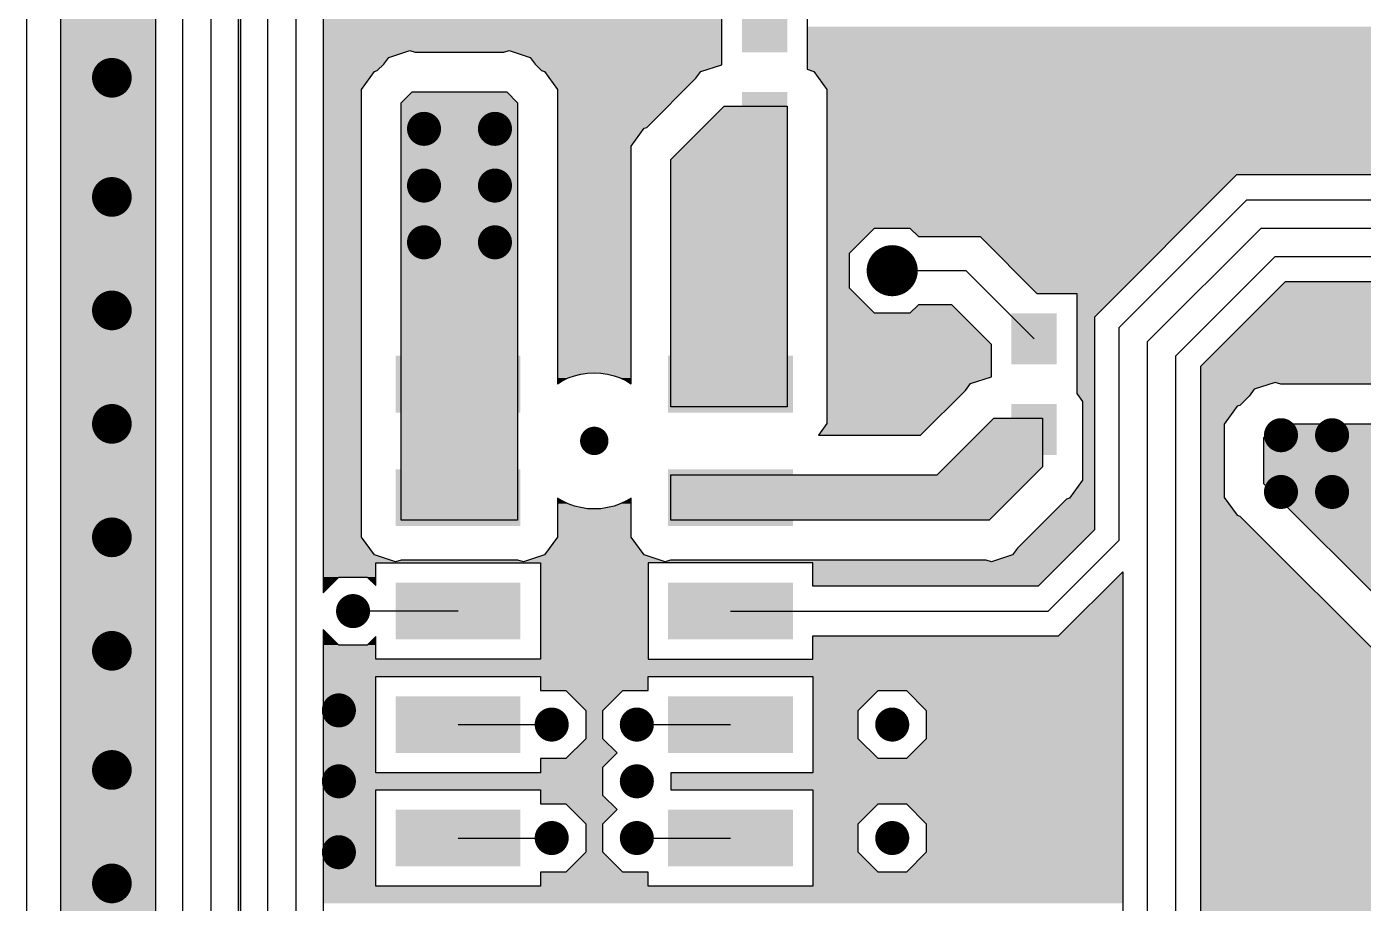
# Model space of a CAD drawing. Extents: x 295 to 953, y 10 to 290.
# Drawn here: x 552.48 to 599.58, y 181.7 to 212.6 of the extents above; entities that cross this region are included whole.
import ezdxf

# ---------------------------------------------------------------- set-up
doc = ezdxf.new("R2010")
doc.units = 0
doc.header["$LTSCALE"] = 5
doc.header["$MEASUREMENT"] = 0
doc.layers.get('0').update_dxf_attribs({"linetype": 'CONTINUOUS', "lineweight": 25})
doc.layers.add('19_SOLD_GBR', color=10, linetype='CONTINUOUS')

msp = doc.modelspace()

# ---------------------------------------------------------------- linework, layer by layer
for points, const_width in [([(555.828, 210.8, -1), (555.128, 210.8, -1)], 0.7), ([(566.778, 209, -1), (566.178, 209, -1)], 0.6), ([(569.278, 209, -1), (568.678, 209, -1)], 0.6), ([(555.828, 206.6, -1), (555.128, 206.6, -1)], 0.7), ([(566.778, 207, -1), (566.178, 207, -1)], 0.6), ([(569.278, 207, -1), (568.678, 207, -1)], 0.6), ([(566.778, 205, -1), (566.178, 205, -1)], 0.6), ([(569.278, 205, -1), (568.678, 205, -1)], 0.6), ([(583.428, 204, -1), (582.528, 204, -1)], 0.9), ([(555.828, 202.6, -1), (555.128, 202.6, -1)], 0.7), ([(555.828, 198.6, -1), (555.128, 198.6, -1)], 0.7), ([(596.978, 198.2, -1), (596.378, 198.2, -1)], 0.6), ([(598.778, 198.2, -1), (598.178, 198.2, -1)], 0.6), ([(572.728, 198, -1), (572.228, 198, -1)], 0.5), ([(596.978, 196.2, -1), (596.378, 196.2, -1)], 0.6), ([(598.778, 196.2, -1), (598.178, 196.2, -1)], 0.6), ([(555.828, 194.6, -1), (555.128, 194.6, -1)], 0.7), ([(564.278, 192, -1), (563.678, 192, -1)], 0.6), ([(555.828, 190.6, -1), (555.128, 190.6, -1)], 0.7), ([(563.778, 188.5, -1), (563.178, 188.5, -1)], 0.6), ([(571.278, 188, -1), (570.678, 188, -1)], 0.6), ([(574.278, 188, -1), (573.678, 188, -1)], 0.6), ([(583.278, 188, -1), (582.678, 188, -1)], 0.6), ([(555.828, 186.4, -1), (555.128, 186.4, -1)], 0.7), ([(563.778, 186, -1), (563.178, 186, -1)], 0.6), ([(574.278, 186, -1), (573.678, 186, -1)], 0.6), ([(571.278, 184, -1), (570.678, 184, -1)], 0.6), ([(574.278, 184, -1), (573.678, 184, -1)], 0.6), ([(583.278, 184, -1), (582.678, 184, -1)], 0.6), ([(563.778, 183.5, -1), (563.178, 183.5, -1)], 0.6), ([(555.828, 182.4, -1), (555.128, 182.4, -1)], 0.7)]:
    msp.add_lwpolyline(points, format="xyb", close=True, dxfattribs=dict(const_width=const_width))
for points in [[(577.678, 213.5), (577.678, 211.7), (579.278, 213.5), (579.278, 211.7)], [(577.678, 210.3), (577.678, 208.5), (579.278, 210.3), (579.278, 208.5)], [(587.178, 202.5), (587.178, 200.7), (588.778, 202.5), (588.778, 200.7)], [(565.478, 201), (565.478, 199), (569.878, 201), (569.878, 199)], [(575.078, 201), (575.078, 199), (579.478, 201), (579.478, 199)], [(587.178, 199.3), (587.178, 197.5), (588.778, 199.3), (588.778, 197.5)], [(565.478, 197), (565.478, 195), (569.878, 197), (569.878, 195)], [(575.078, 197), (575.078, 195), (579.478, 197), (579.478, 195)], [(565.478, 193), (565.478, 191), (569.878, 193), (569.878, 191)], [(575.078, 193), (575.078, 191), (579.478, 193), (579.478, 191)], [(565.478, 189), (565.478, 187), (569.878, 189), (569.878, 187)], [(575.078, 189), (575.078, 187), (579.478, 189), (579.478, 187)], [(565.478, 185), (565.478, 183), (569.878, 185), (569.878, 183)], [(575.078, 185), (575.078, 183), (579.478, 185), (579.478, 183)]]:
    msp.add_solid(points)
at = {"layer": '19_SOLD_GBR', "color": 7}
for p, q in [((552.478, 85), (552.478, 255)), ((553.678, 162.2), (553.678, 239.8)), ((557.028, 168.606), (557.028, 226.394)), ((557.978, 169), (557.978, 226)), ((558.978, 169.5), (558.978, 225.5)), ((559.928, 225.106), (559.928, 169.894)), ((560.028, 173.606), (560.028, 224.894)), ((560.978, 174), (560.978, 224.5)), ((561.978, 175), (561.978, 224)), ((562.928, 223.606), (562.928, 192.648)), ((576.978, 211.262), (576.978, 214.2)), ((579.978, 214.2), (579.978, 211.1)), ((565.062, 211.282), (565.236, 211.52)), ((565.236, 211.52), (565.978, 211.762)), ((565.978, 211.762), (566.168, 211.7)), ((566.168, 211.7), (569.288, 211.7)), ((569.288, 211.7), (569.478, 211.762)), ((569.478, 211.762), (570.22, 211.52)), ((570.22, 211.52), (570.392, 211.282)), ((564.278, 210.39), (564.736, 211.02)), ((564.736, 211.02), (564.832, 211.052)), ((564.832, 211.052), (565.062, 211.282)), ((570.392, 211.282), (570.622, 211.052)), ((570.622, 211.052), (570.72, 211.02)), ((570.72, 211.02), (571.178, 210.39)), ((576.062, 210.782), (576.236, 211.02)), ((576.236, 211.02), (576.978, 211.262)), ((579.978, 211.1), (580.22, 211.02)), ((580.22, 211.02), (580.678, 210.39)), ((574.332, 209.052), (576.062, 210.782)), ((564.278, 194.61), (564.278, 210.39)), ((565.678, 209.918), (566.06, 210.3)), ((566.06, 210.3), (569.396, 210.3)), ((569.396, 210.3), (569.778, 209.918)), ((571.178, 210.39), (571.178, 200.016)), ((580.678, 210.39), (580.678, 198.61)), ((565.678, 195.2), (565.678, 209.918)), ((569.778, 209.918), (569.778, 195.2)), ((575.178, 207.918), (577.06, 209.8)), ((577.06, 209.8), (579.278, 209.8)), ((579.278, 209.8), (579.278, 199.2)), ((573.778, 208.39), (574.236, 209.02)), ((574.236, 209.02), (574.332, 209.052)), ((573.778, 200.016), (573.778, 208.39)), ((575.178, 199.2), (575.178, 207.918)), ((595.116, 207.376), (590.102, 202.362)), ((622.84, 207.376), (595.116, 207.376)), ((595.478, 206.5), (590.978, 202)), ((595.478, 206.5), (622.478, 206.5)), ((581.478, 204.622), (582.356, 205.5)), ((582.356, 205.5), (583.6, 205.5)), ((583.6, 205.5), (583.9, 205.2)), ((595.978, 205.5), (591.978, 201.5)), ((595.978, 205.5), (621.978, 205.5)), ((583.9, 205.2), (586.076, 205.2)), ((586.076, 205.2), (588.076, 203.2)), ((581.478, 203.378), (581.478, 204.622)), ((596.478, 204.5), (592.978, 201)), ((596.478, 204.5), (621.478, 204.5)), ((585.578, 204), (582.978, 204)), ((587.978, 201.6), (585.578, 204)), ((593.854, 200.638), (596.84, 203.624)), ((596.84, 203.624), (621.116, 203.624)), ((582.356, 202.5), (581.478, 203.378)), ((588.076, 203.2), (589.478, 203.2)), ((589.478, 203.2), (589.478, 199.666)), ((583.9, 202.8), (583.6, 202.5)), ((585.08, 202.8), (583.9, 202.8)), ((586.478, 201.402), (585.08, 202.8)), ((583.6, 202.5), (582.356, 202.5)), ((590.102, 202.362), (590.102, 194.862)), ((590.978, 194.5), (590.978, 202)), ((586.478, 200.262), (586.478, 201.402)), ((591.978, 179), (591.978, 201.5)), ((592.978, 174), (592.978, 201)), ((571.346, 200.118), (571.56, 200.218)), ((571.56, 200.218), (571.78, 200.298)), ((571.78, 200.298), (572.01, 200.354)), ((572.01, 200.354), (572.242, 200.39)), ((572.242, 200.39), (572.478, 200.4)), ((572.478, 200.4), (572.714, 200.39)), ((572.714, 200.39), (572.946, 200.354)), ((572.946, 200.354), (573.174, 200.298)), ((573.174, 200.298), (573.396, 200.218)), ((573.396, 200.218), (573.61, 200.118)), ((585.736, 200.02), (586.478, 200.262)), ((593.854, 174.362), (593.854, 200.638)), ((571.178, 200.016), (571.346, 200.118)), ((573.61, 200.118), (573.778, 200.016)), ((583.98, 198.2), (585.562, 199.782)), ((585.562, 199.782), (585.736, 200.02)), ((595.736, 199.82), (595.562, 199.582)), ((596.478, 200.062), (595.736, 199.82)), ((596.668, 200), (596.478, 200.062)), ((605.688, 200), (596.668, 200)), ((589.478, 199.666), (589.678, 199.39)), ((589.678, 199.39), (589.678, 196.61)), ((595.232, 199.252), (595.136, 199.22)), ((595.562, 199.582), (595.232, 199.252)), ((579.278, 199.2), (575.178, 199.2)), ((584.56, 196.8), (586.56, 198.8)), ((586.56, 198.8), (588.278, 198.8)), ((588.278, 198.8), (588.278, 197.082)), ((595.136, 199.22), (594.678, 198.59)), ((580.678, 198.61), (580.38, 198.2)), ((594.678, 198.59), (594.678, 196.01)), ((596.078, 198.118), (596.56, 198.6)), ((596.56, 198.6), (605.796, 198.6)), ((580.38, 198.2), (583.98, 198.2)), ((596.078, 196.482), (596.078, 198.118)), ((588.278, 197.082), (586.396, 195.2)), ((575.178, 196.8), (584.56, 196.8)), ((575.178, 195.2), (575.178, 196.8)), ((589.678, 196.61), (589.22, 195.98)), ((603.306, 189.254), (596.078, 196.482)), ((571.178, 195.984), (571.178, 194.61)), ((571.346, 195.882), (571.178, 195.984)), ((573.778, 195.984), (573.61, 195.882)), ((573.778, 194.61), (573.778, 195.984)), ((589.122, 195.948), (587.392, 194.218)), ((589.22, 195.98), (589.122, 195.948)), ((594.678, 196.01), (595.136, 195.38)), ((571.56, 195.782), (571.346, 195.882)), ((571.78, 195.702), (571.56, 195.782)), ((572.01, 195.646), (571.78, 195.702)), ((572.242, 195.61), (572.01, 195.646)), ((572.478, 195.6), (572.242, 195.61)), ((572.714, 195.61), (572.478, 195.6)), ((572.946, 195.646), (572.714, 195.61)), ((573.174, 195.702), (572.946, 195.646)), ((573.396, 195.782), (573.174, 195.702)), ((573.61, 195.882), (573.396, 195.782)), ((569.778, 195.2), (565.678, 195.2)), ((586.396, 195.2), (575.178, 195.2)), ((595.136, 195.38), (595.232, 195.348)), ((595.232, 195.348), (600.978, 189.604)), ((564.736, 193.98), (564.278, 194.61)), ((571.178, 194.61), (570.72, 193.98)), ((574.236, 193.98), (573.778, 194.61)), ((590.102, 194.862), (588.116, 192.876)), ((587.392, 194.218), (587.22, 193.98)), ((590.978, 194.5), (588.478, 192)), ((565.478, 193.738), (564.736, 193.98)), ((564.778, 193.7), (570.578, 193.7)), ((564.778, 192.898), (564.778, 193.7)), ((565.668, 193.8), (565.478, 193.738)), ((569.788, 193.8), (565.668, 193.8)), ((569.978, 193.738), (569.788, 193.8)), ((570.72, 193.98), (569.978, 193.738)), ((570.578, 193.7), (570.578, 190.3)), ((574.978, 193.738), (574.236, 193.98)), ((574.378, 193.7), (574.378, 190.3)), ((580.178, 193.7), (574.378, 193.7)), ((575.168, 193.8), (574.978, 193.738)), ((586.288, 193.8), (575.168, 193.8)), ((580.178, 192.876), (580.178, 193.7)), ((586.478, 193.738), (586.288, 193.8)), ((587.22, 193.98), (586.478, 193.738)), ((562.928, 192.648), (563.48, 193.2)), ((563.48, 193.2), (564.476, 193.2)), ((564.476, 193.2), (564.778, 192.898)), ((588.84, 191.124), (591.102, 193.388)), ((591.102, 193.388), (591.102, 179.362)), ((588.116, 192.876), (580.178, 192.876)), ((567.678, 192), (563.978, 192)), ((577.278, 192), (588.478, 192)), ((562.928, 191.352), (562.928, 175.648)), ((563.48, 190.8), (562.928, 191.352)), ((564.476, 190.8), (563.48, 190.8)), ((564.778, 191.102), (564.476, 190.8)), ((564.778, 190.3), (564.778, 191.102)), ((580.178, 191.124), (588.84, 191.124)), ((580.178, 190.3), (580.178, 191.124)), ((570.578, 190.3), (564.778, 190.3)), ((574.378, 190.3), (580.178, 190.3)), ((564.778, 189.7), (570.578, 189.7)), ((564.778, 186.3), (564.778, 189.7)), ((570.578, 189.7), (570.578, 189.2)), ((574.378, 189.7), (580.178, 189.7)), ((574.378, 189.2), (574.378, 189.7)), ((580.178, 189.7), (580.178, 186.3)), ((570.578, 189.2), (571.476, 189.2)), ((571.476, 189.2), (572.178, 188.498)), ((572.778, 188.498), (573.48, 189.2)), ((573.48, 189.2), (574.378, 189.2)), ((581.778, 188.498), (582.48, 189.2)), ((582.48, 189.2), (583.476, 189.2)), ((583.476, 189.2), (584.178, 188.498)), ((572.178, 188.498), (572.178, 187.502)), ((572.778, 187.502), (572.778, 188.498)), ((581.778, 187.502), (581.778, 188.498)), ((584.178, 188.498), (584.178, 187.502)), ((567.678, 188), (570.978, 188)), ((573.978, 188), (577.278, 188)), ((572.178, 187.502), (571.476, 186.8)), ((573.28, 187), (572.778, 187.502)), ((582.48, 186.8), (581.778, 187.502)), ((584.178, 187.502), (583.476, 186.8)), ((572.778, 186.498), (573.28, 187)), ((570.578, 186.8), (570.578, 186.3)), ((571.476, 186.8), (570.578, 186.8)), ((583.476, 186.8), (582.48, 186.8)), ((570.578, 186.3), (564.778, 186.3)), ((572.778, 185.502), (572.778, 186.498)), ((575.178, 186.3), (575.178, 185.7)), ((580.178, 186.3), (575.178, 186.3)), ((564.778, 185.7), (570.578, 185.7)), ((564.778, 182.3), (564.778, 185.7)), ((570.578, 185.7), (570.578, 185.2)), ((575.178, 185.7), (580.178, 185.7)), ((580.178, 185.7), (580.178, 182.3)), ((570.578, 185.2), (571.476, 185.2)), ((571.476, 185.2), (572.178, 184.498)), ((573.28, 185), (572.778, 185.502)), ((581.778, 184.498), (582.48, 185.2)), ((582.48, 185.2), (583.476, 185.2)), ((583.476, 185.2), (584.178, 184.498)), ((572.778, 184.498), (573.28, 185)), ((572.178, 184.498), (572.178, 183.502)), ((572.778, 183.502), (572.778, 184.498)), ((581.778, 183.502), (581.778, 184.498)), ((584.178, 184.498), (584.178, 183.502)), ((567.678, 184), (570.978, 184)), ((573.978, 184), (577.278, 184)), ((572.178, 183.502), (571.476, 182.8)), ((573.48, 182.8), (572.778, 183.502)), ((582.48, 182.8), (581.778, 183.502)), ((584.178, 183.502), (583.476, 182.8)), ((570.578, 182.8), (570.578, 182.3)), ((571.476, 182.8), (570.578, 182.8)), ((574.378, 182.8), (573.48, 182.8)), ((574.378, 182.3), (574.378, 182.8)), ((583.476, 182.8), (582.48, 182.8)), ((570.578, 182.3), (564.778, 182.3)), ((580.178, 182.3), (574.378, 182.3))]:
    msp.add_line(p, q, dxfattribs=at)
for points in [[(557.028, 168.606), (557.028, 226.394), (553.678, 168.606), (553.678, 226.394)], [(560.028, 173.606), (560.028, 224.894), (559.928, 173.606), (559.928, 224.894)], [(576.978, 211.762), (576.978, 214.2), (562.928, 211.762), (562.928, 214.2)], [(658.48, 211.4), (657.278, 212.602), (579.978, 211.4), (579.978, 212.602)], [(565.236, 211.52), (565.978, 211.762), (562.928, 211.52), (562.928, 211.762)], [(565.062, 211.282), (565.236, 211.52), (562.928, 211.282), (562.928, 211.52)], [(569.288, 211.7), (569.478, 211.762), (566.168, 211.7), (565.978, 211.762)], [(576.978, 211.52), (576.978, 211.762), (570.22, 211.52), (569.478, 211.762)], [(576.978, 211.282), (576.978, 211.52), (570.392, 211.282), (570.22, 211.52)], [(564.832, 211.052), (565.062, 211.282), (562.928, 211.052), (562.928, 211.282)], [(564.736, 211.02), (564.832, 211.052), (562.928, 211.02), (562.928, 211.052)], [(564.278, 210.39), (564.736, 211.02), (562.928, 210.39), (562.928, 211.02)], [(576.978, 211.262), (576.978, 211.282), (570.412, 211.262), (570.392, 211.282)], [(576.334, 211.052), (576.978, 211.262), (570.622, 211.052), (570.412, 211.262)], [(576.236, 211.02), (576.334, 211.052), (570.72, 211.02), (570.622, 211.052)], [(576.062, 210.782), (576.236, 211.02), (570.893, 210.782), (570.72, 211.02)], [(667.802, 211.1), (667.802, 211.4), (579.978, 211.1), (579.978, 211.4)], [(667.802, 211.02), (667.802, 211.1), (580.22, 211.02), (579.978, 211.1)], [(667.802, 210.39), (667.802, 211.02), (580.678, 210.39), (580.22, 211.02)], [(575.67, 210.39), (576.062, 210.782), (571.178, 210.39), (570.893, 210.782)], [(564.278, 194.61), (564.278, 210.39), (562.928, 194.61), (562.928, 210.39)], [(569.778, 209.918), (569.396, 210.3), (565.678, 209.918), (566.06, 210.3)], [(569.396, 210.3), (569.396, 210.3), (566.06, 210.3), (569.396, 210.3)], [(574.332, 209.052), (575.67, 210.39), (571.178, 209.052), (571.178, 210.39)], [(667.802, 208.3), (667.802, 210.39), (580.678, 208.3), (580.678, 210.39)], [(569.778, 195.2), (569.778, 209.918), (565.678, 195.2), (565.678, 209.918)], [(579.278, 207.918), (579.278, 209.8), (575.178, 207.918), (577.06, 209.8)], [(579.278, 209.8), (579.278, 209.8), (577.06, 209.8), (579.278, 209.8)], [(574.236, 209.02), (574.332, 209.052), (571.178, 209.02), (571.178, 209.052)], [(573.778, 208.39), (574.236, 209.02), (571.178, 208.39), (571.178, 209.02)], [(573.778, 200.4), (573.778, 208.39), (571.178, 200.4), (571.178, 208.39)], [(657.078, 207.598), (657.78, 208.3), (580.678, 207.598), (580.678, 208.3)], [(579.278, 199.2), (579.278, 207.918), (575.178, 199.2), (575.178, 207.918)], [(657.078, 207.376), (657.078, 207.598), (580.678, 207.376), (580.678, 207.598)], [(593.24, 205.5), (595.116, 207.376), (580.678, 205.5), (580.678, 207.376)], [(657.078, 207.376), (657.078, 207.376), (622.84, 207.376), (595.116, 207.376)], [(581.478, 204.622), (582.356, 205.5), (580.678, 204.622), (580.678, 205.5)], [(593.24, 205.5), (593.24, 205.5), (583.6, 205.5), (582.356, 205.5)], [(592.94, 205.2), (593.24, 205.5), (583.9, 205.2), (583.6, 205.5)], [(592.94, 205.2), (592.94, 205.2), (586.076, 205.2), (583.9, 205.2)], [(590.94, 203.2), (592.94, 205.2), (588.076, 203.2), (586.076, 205.2)], [(581.478, 203.378), (581.478, 204.622), (580.678, 203.378), (580.678, 204.622)], [(621.74, 203), (621.116, 203.624), (596.216, 203), (596.84, 203.624)], [(582.356, 202.5), (581.478, 203.378), (580.678, 202.5), (580.678, 203.378)], [(590.94, 203.2), (590.94, 203.2), (589.478, 203.2), (588.076, 203.2)], [(590.102, 202.362), (590.94, 203.2), (589.478, 202.362), (589.478, 203.2)], [(585.38, 202.5), (585.08, 202.8), (583.6, 202.5), (583.9, 202.8)], [(585.08, 202.8), (585.08, 202.8), (583.9, 202.8), (585.08, 202.8)], [(614.178, 202.298), (614.88, 203), (595.514, 202.298), (596.216, 203)], [(586.478, 201.402), (585.38, 202.5), (580.678, 201.402), (580.678, 202.5)], [(590.102, 199.666), (590.102, 202.362), (589.478, 199.666), (589.478, 202.362)], [(614.178, 201.302), (614.178, 202.298), (594.518, 201.302), (595.514, 202.298)], [(586.478, 200.262), (586.478, 201.402), (580.678, 200.262), (580.678, 201.402)], [(614.842, 200.638), (614.178, 201.302), (593.854, 200.638), (594.518, 201.302)], [(572.242, 200.39), (572.478, 200.4), (571.178, 200.39), (571.178, 200.4)], [(572.01, 200.354), (572.242, 200.39), (571.178, 200.354), (571.178, 200.39)], [(571.78, 200.298), (572.01, 200.354), (571.178, 200.298), (571.178, 200.354)], [(571.56, 200.218), (571.78, 200.298), (571.178, 200.218), (571.178, 200.298)], [(571.346, 200.118), (571.56, 200.218), (571.178, 200.118), (571.178, 200.218)], [(573.778, 200.39), (573.778, 200.4), (572.714, 200.39), (572.478, 200.4)], [(573.778, 200.354), (573.778, 200.39), (572.946, 200.354), (572.714, 200.39)], [(573.778, 200.298), (573.778, 200.354), (573.174, 200.298), (572.946, 200.354)], [(573.778, 200.218), (573.778, 200.298), (573.396, 200.218), (573.174, 200.298)], [(573.778, 200.118), (573.778, 200.218), (573.61, 200.118), (573.396, 200.218)], [(585.736, 200.02), (586.478, 200.262), (580.678, 200.02), (580.678, 200.262)], [(614.88, 200.6), (614.842, 200.638), (593.854, 200.6), (593.854, 200.638)], [(624.678, 200.062), (624.14, 200.6), (593.854, 200.062), (593.854, 200.6)], [(571.178, 200.016), (571.346, 200.118), (571.178, 200.016), (571.178, 200.118)], [(573.778, 200.016), (573.778, 200.118), (573.778, 200.016), (573.61, 200.118)], [(585.562, 199.782), (585.736, 200.02), (580.678, 199.782), (580.678, 200.02)], [(584.39, 198.61), (585.562, 199.782), (580.678, 198.61), (580.678, 199.782)], [(595.736, 199.82), (596.478, 200.062), (593.854, 199.82), (593.854, 200.062)], [(595.562, 199.582), (595.736, 199.82), (593.854, 199.582), (593.854, 199.82)], [(605.688, 200), (605.878, 200.062), (596.668, 200), (596.478, 200.062)], [(590.102, 199.39), (590.102, 199.666), (589.678, 199.39), (589.478, 199.666)], [(590.102, 196.61), (590.102, 199.39), (589.678, 196.61), (589.678, 199.39)], [(595.232, 199.252), (595.562, 199.582), (593.854, 199.252), (593.854, 199.582)], [(595.136, 199.22), (595.232, 199.252), (593.854, 199.22), (593.854, 199.252)], [(588.278, 197.082), (588.278, 198.8), (584.842, 197.082), (586.56, 198.8)], [(588.278, 198.8), (588.278, 198.8), (586.56, 198.8), (588.278, 198.8)], [(594.678, 198.59), (595.136, 199.22), (593.854, 198.59), (593.854, 199.22)], [(583.98, 198.2), (584.39, 198.61), (580.38, 198.2), (580.678, 198.61)], [(594.678, 196.01), (594.678, 198.59), (593.854, 196.01), (593.854, 198.59)], [(606.278, 198.118), (605.796, 198.6), (596.078, 198.118), (596.56, 198.6)], [(605.796, 198.6), (605.796, 198.6), (596.56, 198.6), (605.796, 198.6)], [(606.478, 197.918), (606.278, 198.118), (596.078, 197.918), (596.078, 198.118)], [(606.478, 196.482), (606.478, 197.918), (596.078, 196.482), (596.078, 197.918)], [(587.996, 196.8), (588.278, 197.082), (584.56, 196.8), (584.842, 197.082)], [(586.396, 195.2), (587.996, 196.8), (575.178, 195.2), (575.178, 196.8)], [(587.996, 196.8), (587.996, 196.8), (575.178, 196.8), (584.56, 196.8)], [(590.102, 195.98), (590.102, 196.61), (589.22, 195.98), (589.678, 196.61)], [(606.478, 191.882), (606.478, 196.482), (600.678, 191.882), (596.078, 196.482)], [(571.346, 195.882), (571.178, 195.984), (571.178, 195.882), (571.178, 195.984)], [(573.777, 195.882), (573.777, 195.984), (573.61, 195.882), (573.777, 195.984)], [(590.102, 194.862), (590.102, 195.948), (588.036, 194.862), (589.122, 195.948)], [(590.102, 195.948), (590.102, 195.98), (589.122, 195.948), (589.22, 195.98)], [(595.136, 195.38), (594.678, 196.01), (593.854, 195.38), (593.854, 196.01)], [(571.56, 195.782), (571.346, 195.882), (571.178, 195.782), (571.178, 195.882)], [(571.78, 195.702), (571.56, 195.782), (571.178, 195.702), (571.178, 195.782)], [(572.01, 195.646), (571.78, 195.702), (571.178, 195.646), (571.178, 195.702)], [(572.242, 195.61), (572.01, 195.646), (571.178, 195.61), (571.178, 195.646)], [(572.478, 195.6), (572.242, 195.61), (571.178, 195.6), (571.178, 195.61)], [(573.778, 194.61), (573.777, 195.6), (571.178, 194.61), (571.178, 195.6)], [(573.777, 195.6), (573.777, 195.61), (572.478, 195.6), (572.714, 195.61)], [(573.777, 195.61), (573.777, 195.646), (572.714, 195.61), (572.946, 195.646)], [(573.777, 195.646), (573.777, 195.702), (572.946, 195.646), (573.174, 195.702)], [(573.777, 195.702), (573.777, 195.782), (573.174, 195.702), (573.396, 195.782)], [(573.777, 195.782), (573.777, 195.882), (573.396, 195.782), (573.61, 195.882)], [(595.232, 195.348), (595.136, 195.38), (593.854, 195.348), (593.854, 195.38)], [(600.978, 189.604), (595.232, 195.348), (593.854, 189.604), (593.854, 195.348)], [(564.736, 193.98), (564.278, 194.61), (562.928, 193.98), (562.928, 194.61)], [(574.236, 193.98), (573.778, 194.61), (570.72, 193.98), (571.178, 194.61)], [(589.458, 194.218), (590.102, 194.862), (587.392, 194.218), (588.036, 194.862)], [(589.22, 193.98), (589.458, 194.218), (587.22, 193.98), (587.392, 194.218)], [(565.478, 193.738), (564.736, 193.98), (562.928, 193.738), (562.928, 193.98)], [(588.94, 193.7), (588.978, 193.738), (562.928, 193.7), (562.928, 193.738)], [(564.778, 193.2), (564.778, 193.7), (562.928, 193.2), (562.928, 193.7)], [(574.378, 193.7), (574.378, 193.7), (570.578, 193.7), (564.778, 193.7)], [(569.978, 193.738), (569.788, 193.8), (565.478, 193.738), (565.668, 193.8)], [(574.978, 193.738), (574.236, 193.98), (569.978, 193.738), (570.72, 193.98)], [(574.377, 190.3), (574.378, 193.7), (570.578, 190.3), (570.578, 193.7)], [(588.94, 193.7), (588.94, 193.7), (580.178, 193.7), (574.378, 193.7)], [(586.478, 193.738), (586.288, 193.8), (574.978, 193.738), (575.168, 193.8)], [(588.116, 192.876), (588.94, 193.7), (580.178, 192.876), (580.178, 193.7)], [(588.978, 193.738), (589.22, 193.98), (586.478, 193.738), (587.22, 193.98)], [(562.928, 192.648), (563.48, 193.2), (562.928, 192.648), (562.928, 193.2)], [(564.778, 193.2), (564.778, 193.2), (564.476, 193.2), (563.48, 193.2)], [(564.778, 192.898), (564.778, 193.2), (564.778, 192.898), (564.476, 193.2)], [(591.101, 191.124), (591.101, 193.388), (588.84, 191.124), (591.101, 193.388)], [(563.48, 190.8), (562.928, 191.352), (562.928, 190.8), (562.928, 191.352)], [(564.777, 190.3), (564.777, 190.8), (562.928, 190.3), (562.928, 190.8)], [(564.777, 190.8), (564.777, 191.102), (564.476, 190.8), (564.777, 191.102)], [(591.101, 190.3), (591.101, 191.124), (580.178, 190.3), (580.178, 191.124)], [(591.101, 191.124), (591.101, 191.124), (580.178, 191.124), (582.48, 191.124)], [(591.101, 191.124), (591.101, 191.124), (582.48, 191.124), (588.84, 191.124)], [(591.101, 189.7), (591.101, 190.3), (562.928, 189.7), (562.928, 190.3)], [(564.777, 186.3), (564.778, 189.7), (562.928, 186.3), (562.928, 189.7)], [(574.378, 189.7), (574.378, 189.7), (570.578, 189.7), (564.778, 189.7)], [(574.378, 189.2), (574.378, 189.7), (570.578, 189.2), (570.578, 189.7)], [(591.101, 189.7), (591.101, 189.7), (580.178, 189.7), (574.378, 189.7)], [(591.101, 189.2), (591.101, 189.7), (580.178, 189.2), (580.178, 189.7)], [(600.978, 174.362), (600.978, 189.604), (593.854, 174.362), (593.854, 189.604)], [(573.48, 189.2), (573.48, 189.2), (571.476, 189.2), (570.578, 189.2)], [(572.778, 188.498), (573.48, 189.2), (572.178, 188.498), (571.476, 189.2)], [(581.778, 188.498), (582.48, 189.2), (580.178, 188.498), (580.178, 189.2)], [(591.101, 189.2), (591.101, 189.2), (583.476, 189.2), (582.48, 189.2)], [(591.101, 188.498), (591.101, 189.2), (584.178, 188.498), (583.476, 189.2)], [(572.778, 187.502), (572.778, 188.498), (572.178, 187.502), (572.178, 188.498)], [(581.778, 187.502), (581.778, 188.498), (580.178, 187.502), (580.178, 188.498)], [(591.101, 187.502), (591.101, 188.498), (584.178, 187.502), (584.178, 188.498)], [(573.28, 187), (572.778, 187.502), (571.676, 187), (572.178, 187.502)], [(582.479, 186.8), (581.778, 187.502), (580.178, 186.8), (580.178, 187.502)], [(591.101, 186.8), (591.101, 187.502), (583.476, 186.8), (584.178, 187.502)], [(573.08, 186.8), (573.28, 187), (571.476, 186.8), (571.676, 187)], [(572.778, 186.498), (573.079, 186.8), (570.578, 186.498), (570.578, 186.8)], [(573.079, 186.8), (573.08, 186.8), (570.578, 186.8), (571.476, 186.8)], [(591.101, 186.3), (591.101, 186.8), (580.178, 186.3), (580.178, 186.8)], [(591.101, 186.8), (591.101, 186.8), (582.479, 186.8), (583.476, 186.8)], [(572.778, 185.7), (572.778, 186.3), (562.928, 185.7), (562.928, 186.3)], [(572.778, 186.3), (572.778, 186.498), (570.578, 186.3), (570.578, 186.498)], [(591.101, 185.7), (591.101, 186.3), (575.178, 185.7), (575.178, 186.3)], [(591.101, 186.3), (591.101, 186.3), (575.178, 186.3), (580.178, 186.3)], [(564.777, 182.3), (564.778, 185.7), (562.928, 182.3), (562.928, 185.7)], [(572.778, 185.7), (572.778, 185.7), (570.578, 185.7), (564.778, 185.7)], [(572.778, 185.502), (572.778, 185.7), (570.578, 185.502), (570.578, 185.7)], [(591.101, 185.7), (591.101, 185.7), (580.178, 185.7), (575.178, 185.7)], [(591.101, 185.2), (591.101, 185.7), (580.178, 185.2), (580.178, 185.7)], [(573.08, 185.2), (572.778, 185.502), (570.578, 185.2), (570.578, 185.502)], [(573.08, 185.2), (573.08, 185.2), (571.476, 185.2), (570.578, 185.2)], [(573.28, 185), (573.08, 185.2), (571.676, 185), (571.476, 185.2)], [(581.778, 184.498), (582.48, 185.2), (580.178, 184.498), (580.178, 185.2)], [(591.101, 185.2), (591.101, 185.2), (583.476, 185.2), (582.48, 185.2)], [(591.101, 184.498), (591.101, 185.2), (584.178, 184.498), (583.476, 185.2)], [(572.778, 184.498), (573.28, 185), (572.178, 184.498), (571.676, 185)], [(572.778, 183.502), (572.778, 184.498), (572.178, 183.502), (572.178, 184.498)], [(581.778, 183.502), (581.778, 184.498), (580.178, 183.502), (580.178, 184.498)], [(591.101, 183.502), (591.101, 184.498), (584.178, 183.502), (584.178, 184.498)], [(573.48, 182.8), (572.778, 183.502), (571.476, 182.8), (572.178, 183.502)], [(582.479, 182.8), (581.778, 183.502), (580.178, 182.8), (580.178, 183.502)], [(591.101, 182.8), (591.101, 183.502), (583.476, 182.8), (584.178, 183.502)], [(574.377, 182.3), (574.378, 182.8), (570.578, 182.3), (570.578, 182.8)], [(574.378, 182.8), (574.378, 182.8), (570.578, 182.8), (571.476, 182.8)], [(591.101, 182.3), (591.101, 182.8), (580.178, 182.3), (580.178, 182.8)], [(591.101, 182.8), (591.101, 182.8), (582.479, 182.8), (583.476, 182.8)], [(591.101, 181.7), (591.101, 182.3), (562.928, 181.7), (562.928, 182.3)]]:
    msp.add_solid(points, dxfattribs=at)

doc.saveas('drawing.dxf')
